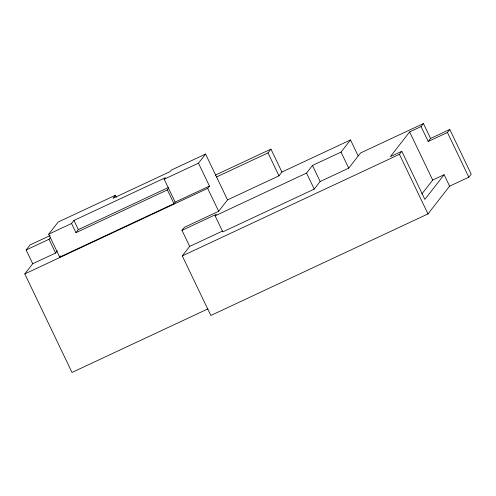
<?xml version="1.0" encoding="UTF-8"?>
<svg xmlns="http://www.w3.org/2000/svg" width="496" height="496" viewBox="0 0 496 496"><rect width="100%" height="100%" fill="white"/><g stroke="black" fill="none" stroke-linecap="round" stroke-linejoin="round"><path stroke-width="0.74" d="M207.985 308.847L72.013 372.446L24.8 273.904L32.736 263.723L26.145 249.978L30.058 244.962L50.146 235.569M430.571 138.452L423.429 123.554L421.061 126.592L428.203 141.49L430.571 138.452L449.791 129.462L471.2 174.146L468.832 177.184L449.612 186.174L427.986 213.906L210.825 315.487L182.274 255.905L189.683 246.4L181.995 230.361L184.369 227.323L218.655 211.284L227.54 199.888L205.58 154.058L198.474 163.172L209.455 186.087L175.162 202.126L173.978 203.645L59.681 257.108L48.701 234.186L58.175 222.034L115.326 195.306L116.269 197.272M26.145 249.978L49.005 239.283L50.313 237.615M48.701 234.186L71.56 223.498L73.929 220.46L165.366 177.692L164.182 179.211L175.162 202.126M32.736 263.723L55.595 253.034L57.331 250.802M71.56 223.498L75.956 232.661L78.325 229.623L168.367 187.507M59.681 257.108L60.617 255.905M115.326 195.306L112.958 198.344L170.109 171.61L171.294 170.091L205.58 154.058M75.956 232.661L167.394 189.894L168.578 188.375M24.8 273.904L207.675 188.362L209.455 186.087M423.429 123.554L360.567 152.96L348.725 168.15L320.149 181.517L314.228 189.112L222.791 231.88L215.103 215.841L216.287 214.322L181.995 230.361M216.56 176.973L267.995 152.917L270.952 149.116L281.933 172.031L278.975 175.832L227.54 199.888M215.103 215.841L306.54 173.067L312.461 165.472L341.037 152.111L350.511 139.953L358.199 155.998M421.061 126.592L409.634 131.942L390.377 156.631L401.81 151.286L424.867 199.411L444.118 174.716L449.612 186.174M182.274 255.905L399.441 154.324L401.81 151.286M428.203 141.49L447.423 132.5L449.791 129.462M421.891 193.917L432.692 180.067L444.118 174.716M164.182 179.211L198.474 163.172M215.202 175.193L270.952 149.116M281.933 172.031L350.511 139.953M189.683 246.4L222.574 231.018M447.423 132.5L468.832 177.184M409.634 131.942L432.692 180.067M399.441 154.324L427.986 213.906M341.037 152.111L348.725 168.15M312.461 165.472L320.149 181.517M306.54 173.067L314.228 189.112M267.995 152.917L278.975 175.832M207.675 188.362L218.655 211.284M167.394 189.894L173.978 203.645M73.929 220.46L78.325 229.623M49.005 239.283L55.595 253.034"/></g></svg>
